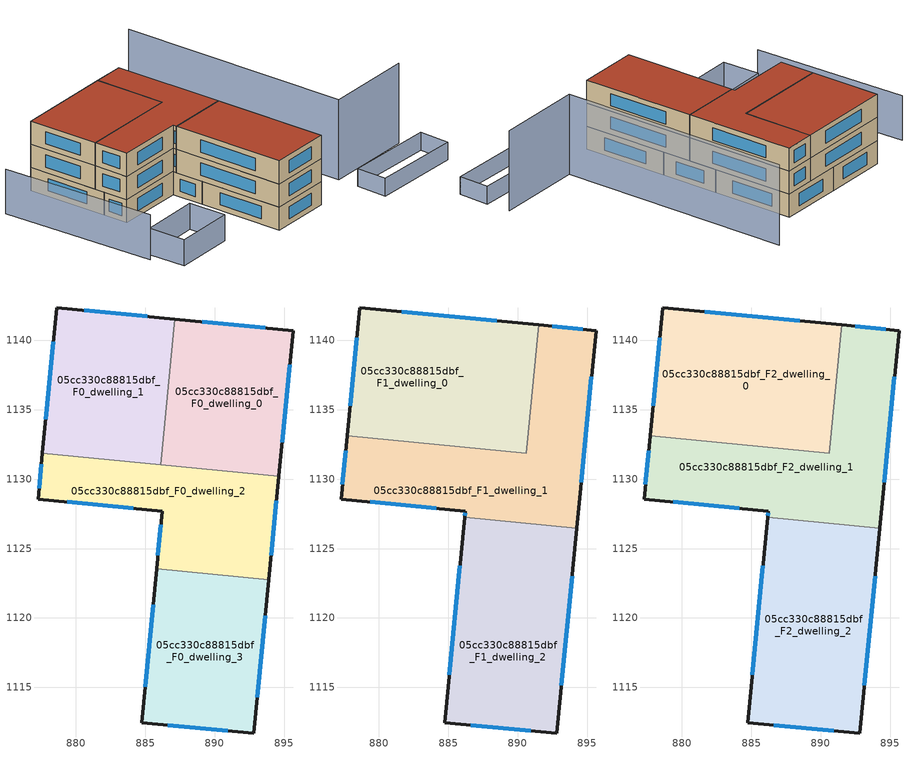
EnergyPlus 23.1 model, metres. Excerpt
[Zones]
05cc330c88815dbf_F0_dwelling_0
 floor ground (EU_floor_Construction): 895.64,1140.71 894.62,1130.2 886.11,1131.03 887.13,1141.54 z0
 wall outside (EU_wall_Construction): 894.62,1130.2 895.64,1140.71 887.13,1141.54 z0:3
 wall to 05cc330c88815dbf_F0_dwelling_1 (EU_wall_Construction): 887.13,1141.54 886.11,1131.03 z0:3
 wall to 05cc330c88815dbf_F0_dwelling_2 (EU_wall_Construction): 886.11,1131.03 894.62,1130.2 z0:3
 window (EU_Window_Construction): 893.65,1140.9 889.12,1141.34 / 894.86,1132.66 895.4,1138.25 z0.7:2.3
05cc330c88815dbf_F0_dwelling_1
 floor ground (EU_floor_Construction): 887.13,1141.54 886.11,1131.03 877.59,1131.86 878.62,1142.36 z0
 wall outside (EU_wall_Construction): 887.13,1141.54 878.62,1142.36 877.59,1131.86 z0:3
 wall to 05cc330c88815dbf_F0_dwelling_2 (EU_wall_Construction): 877.59,1131.86 886.11,1131.03 z0:3
 window (EU_Window_Construction): 885.14,1141.73 880.61,1142.17 / 878.38,1139.9 877.83,1134.32 z0.7:2.3
 ceiling adiabatic (EU_roof_Construction): 886.23,1132.3 887.13,1141.54 878.62,1142.36 877.72,1133.13 z3
05cc330c88815dbf_F0_dwelling_2
 floor ground (EU_floor_Construction): 894.62,1130.2 893.89,1122.76 885.82,1123.55 886.22,1127.7 877.27,1128.57 877.59,1131.86 z0
 wall outside (EU_wall_Construction): 877.59,1131.86 877.27,1128.57 886.22,1127.7 885.82,1123.55 / 893.89,1122.76 894.62,1130.2 z0:3
 wall to 05cc330c88815dbf_F0_dwelling_3 (EU_wall_Construction): 885.82,1123.55 893.89,1122.76 z0:3
 window (EU_Window_Construction): 879.37,1128.37 884.13,1127.9 / 877.52,1131.09 877.35,1129.34 / 894.06,1124.5 894.45,1128.46 / 886.13,1126.73 885.92,1124.52 z0.7:2.3
05cc330c88815dbf_F0_dwelling_3
 floor ground (EU_floor_Construction): 893.89,1122.76 892.81,1111.68 884.74,1112.47 885.82,1123.55 z0
 wall outside (EU_wall_Construction): 885.82,1123.55 884.74,1112.47 892.81,1111.68 893.89,1122.76 z0:3
 window (EU_Window_Construction): 893.07,1114.28 893.64,1120.17 / 886.63,1112.28 890.92,1111.87 / 885.57,1120.95 884.99,1115.06 z0.7:2.3
05cc330c88815dbf_F1_dwelling_0
 floor adiabatic (EU_floor_Construction): 887.13,1141.53 886.23,1132.3 877.72,1133.13 878.62,1142.36 z3
 floor to 05cc330c88815dbf_F0_dwelling_0 (EU_floor_Construction): 891.53,1141.11 890.63,1131.87 886.23,1132.3 887.13,1141.53 z3
 wall outside (EU_wall_Construction): 891.53,1141.11 878.62,1142.36 877.72,1133.13 z3:6
 wall to 05cc330c88815dbf_F1_dwelling_1 (EU_wall_Construction): 877.72,1133.13 890.63,1131.87 891.53,1141.11 z3:6
 window (EU_Window_Construction): 878.41,1140.2 877.93,1135.29 / 888.51,1141.4 881.64,1142.07 z3.7:5.3
05cc330c88815dbf_F1_dwelling_1
 floor to 05cc330c88815dbf_F0_dwelling_0 (EU_floor_Construction): 895.64,1140.71 894.62,1130.2 886.11,1131.03 886.23,1132.3 890.63,1131.87 891.53,1141.11 z3
 floor to 05cc330c88815dbf_F0_dwelling_2 (EU_floor_Construction): 894.62,1130.2 894.25,1126.45 886.18,1127.24 886.22,1127.7 877.27,1128.57 877.59,1131.86 z3
 floor to 05cc330c88815dbf_F0_dwelling_1 (EU_floor_Construction): 886.23,1132.3 886.11,1131.03 877.59,1131.86 877.72,1133.13 z3
 wall outside (EU_wall_Construction): 877.72,1133.13 877.27,1128.57 886.22,1127.7 886.18,1127.24 / 894.25,1126.45 895.64,1140.71 891.53,1141.11 z3:6
 wall to 05cc330c88815dbf_F1_dwelling_2 (EU_wall_Construction): 886.18,1127.24 894.25,1126.45 z3:6
 window (EU_Window_Construction): 877.61,1132.06 877.38,1129.64 / 894.68,1140.8 892.49,1141.01 / 894.58,1129.79 895.32,1137.37 / 886.21,1127.59 886.19,1127.35 / 879.37,1128.37 884.13,1127.9 z3.7:5.3
05cc330c88815dbf_F1_dwelling_2
 floor to 05cc330c88815dbf_F0_dwelling_3 (EU_floor_Construction): 893.89,1122.76 892.81,1111.68 884.74,1112.47 885.82,1123.55 z3
 floor to 05cc330c88815dbf_F0_dwelling_2 (EU_floor_Construction): 894.25,1126.45 893.89,1122.76 885.82,1123.55 886.18,1127.24 z3
 wall outside (EU_wall_Construction): 886.18,1127.24 884.74,1112.47 892.81,1111.68 894.25,1126.45 z3:6
 window (EU_Window_Construction): 893.15,1115.14 893.92,1122.99 / 886.63,1112.28 890.92,1111.87 / 885.84,1123.78 885.08,1115.93 z3.7:5.3
05cc330c88815dbf_F2_dwelling_0
 floor to 05cc330c88815dbf_F1_dwelling_0 (EU_floor_Construction): 891.53,1141.11 890.63,1131.87 877.72,1133.13 878.62,1142.36 z6
 wall outside (EU_wall_Construction): 891.53,1141.11 878.62,1142.36 877.72,1133.13 z6:9
 wall to 05cc330c88815dbf_F2_dwelling_1 (EU_wall_Construction): 877.72,1133.13 890.63,1131.87 891.53,1141.11 z6:9
 window (EU_Window_Construction): 878.41,1140.2 877.93,1135.29 / 888.51,1141.4 881.64,1142.07 z6.7:8.3
 roof outside (EU_roof_Construction): 890.63,1131.87 891.53,1141.11 878.62,1142.36 877.72,1133.13 z9
05cc330c88815dbf_F2_dwelling_1
 floor to 05cc330c88815dbf_F1_dwelling_1 (EU_floor_Construction): 895.64,1140.71 894.25,1126.45 886.18,1127.24 886.22,1127.7 877.27,1128.57 877.72,1133.13 890.63,1131.87 891.53,1141.11 z6
 wall outside (EU_wall_Construction): 877.72,1133.13 877.27,1128.57 886.22,1127.7 886.18,1127.24 / 894.25,1126.45 895.64,1140.71 891.53,1141.11 z6:9
 wall to 05cc330c88815dbf_F2_dwelling_2 (EU_wall_Construction): 886.18,1127.24 894.25,1126.45 z6:9
 window (EU_Window_Construction): 877.61,1132.06 877.38,1129.64 / 894.68,1140.8 892.49,1141.01 / 894.58,1129.79 895.32,1137.37 / 886.21,1127.59 886.19,1127.35 / 879.37,1128.37 884.13,1127.9 z6.7:8.3
 roof outside (EU_roof_Construction): 894.25,1126.45 895.64,1140.71 891.53,1141.11 890.63,1131.87 877.72,1133.13 877.27,1128.57 886.22,1127.7 886.18,1127.24 z9
05cc330c88815dbf_F2_dwelling_2
 floor to 05cc330c88815dbf_F1_dwelling_2 (EU_floor_Construction): 894.25,1126.45 892.81,1111.68 884.74,1112.47 886.18,1127.24 z6
 wall outside (EU_wall_Construction): 886.18,1127.24 884.74,1112.47 892.81,1111.68 894.25,1126.45 z6:9
 window (EU_Window_Construction): 893.15,1115.14 893.92,1122.99 / 886.63,1112.28 890.92,1111.87 / 885.84,1123.78 885.08,1115.93 z6.7:8.3
 roof outside (EU_roof_Construction): 892.81,1111.68 894.25,1126.45 886.18,1127.24 884.74,1112.47 z9
shading: 899.06,1110.48 910.73,1109.02 / 910.73,1109.02 910.23,1105.04 / 910.23,1105.04 898.56,1106.5 / 898.56,1106.5 899.06,1110.48 z0:2.3; 871.64,1122.11 879.56,1121.46 / 879.56,1121.46 879.16,1116.53 / 879.16,1116.53 871.23,1117.18 / 871.23,1117.18 871.64,1122.11 z0:3.4; 872.01,1141.75 870.6,1121.39 z0:5.8; 910.92,1112.12 899.35,1113.25 / 899.35,1113.25 902.29,1143.41 z0:10.4
[Building]
EU S2 Campaign: North Axis=0; Terrain=City; Solar Distribution=FullExterior
[Site:Location]
Cape.Town.Intl.AP: Latitude=-33.965; Longitude=18.602; Time Zone=2; Elevation=46
[SizingPeriod:WeatherFileDays]
AnnualSizingPeriod: Begin Month=1; Begin Day of Month=1; End Month=12; End Day of Month=31; Day of Week for Start Day=Monday; Use Weather File Daylight Saving Period=No; Use Weather File Rain and Snow Indicators=No
[MATERIAL]
EU_InternalMass_Material: Roughness=MediumRough; Thickness=0.1; Conductivity=1; Density=1800; Specific Heat=900; Thermal Absorptance=0.9; Solar Absorptance=0.7; Visible Absorptance=0.7
[MATERIAL:NOMASS] Roughness=MediumRough; Thermal Absorptance=0.9; Solar Absorptance=0.7; Visible Absorptance=0.7
Name | Thermal Resistance
EU_wall_NoMass | 0.449424
EU_roof_NoMass | 0.408934
EU_floor_NoMass | 0.608284
[WINDOWMATERIAL:SIMPLEGLAZINGSYSTEM]
EU_Window_SimpleGlazing: UFactor=4.8352; Solar Heat Gain Coefficient=0.85; Visible Transmittance=0.85
[CONSTRUCTION]
EU_wall_Construction: EU_wall_NoMass
EU_roof_Construction: EU_roof_NoMass
EU_floor_Construction: EU_floor_NoMass
EU_Window_Construction: EU_Window_SimpleGlazing
EU_InternalMass_Construction: EU_InternalMass_Material
[ZONE] Type=1; Multiplier=1; Ceiling Height=autocalculate; Floor Area=autocalculate; Part of Total Floor Area=Yes
Name | Volume
05cc330c88815dbf_F0_dwelling_0; 05cc330c88815dbf_F0_dwelling_1 | 270.876
05cc330c88815dbf_F1_dwelling_0; 05cc330c88815dbf_F2_dwelling_0 | 361.164
05cc330c88815dbf_F1_dwelling_1; 05cc330c88815dbf_F2_dwelling_1 | 361.168
05cc330c88815dbf_F0_dwelling_2 | 270.86
05cc330c88815dbf_F1_dwelling_2; 05cc330c88815dbf_F2_dwelling_2 | 361.157
05cc330c88815dbf_F0_dwelling_3 | 270.871
[INTERNALMASS] Construction=EU_InternalMass_Construction
Name | Zone or ZoneList | Surface Area
05cc330c88815dbf_F0_dwelling_0_EU_InternalMass | 05cc330c88815dbf_F0_dwelling_0 | 90.2895
05cc330c88815dbf_F0_dwelling_1_EU_InternalMass | 05cc330c88815dbf_F0_dwelling_1 | 90.2948
05cc330c88815dbf_F0_dwelling_2_EU_InternalMass | 05cc330c88815dbf_F0_dwelling_2 | 90.2867
05cc330c88815dbf_F0_dwelling_3_EU_InternalMass | 05cc330c88815dbf_F0_dwelling_3 | 90.2904
05cc330c88815dbf_F1_dwelling_0_EU_InternalMass | 05cc330c88815dbf_F1_dwelling_0 | 120.389
05cc330c88815dbf_F1_dwelling_1_EU_InternalMass | 05cc330c88815dbf_F1_dwelling_1 | 120.388
05cc330c88815dbf_F1_dwelling_2_EU_InternalMass | 05cc330c88815dbf_F1_dwelling_2 | 120.386
05cc330c88815dbf_F2_dwelling_0_EU_InternalMass | 05cc330c88815dbf_F2_dwelling_0 | 120.389
05cc330c88815dbf_F2_dwelling_1_EU_InternalMass | 05cc330c88815dbf_F2_dwelling_1 | 120.388
05cc330c88815dbf_F2_dwelling_2_EU_InternalMass | 05cc330c88815dbf_F2_dwelling_2 | 120.386
[OTHEREQUIPMENT] Fuel Type=Electricity; Design Level Calculation Method=Watts/Area; Power per Zone Floor Area=1; Fraction Latent=0; Fraction Radiant=0; Fraction Lost=0; Carbon Dioxide Generation Rate=0; EndUse Subcategory=EU_Step8_InternalGains
Name | Zone or ZoneList or Space or SpaceList | Schedule
EU_Step8_InternalGain_05cc330c88815dbf_F0_dwelling_0_f000 | 05cc330c88815dbf_F0_dwelling_0 | EU_Step8_GainSchedule_05cc330c88815dbf_F0_dwelling_0_f000
EU_Step8_InternalGain_05cc330c88815dbf_F0_dwelling_1_f000 | 05cc330c88815dbf_F0_dwelling_1 | EU_Step8_GainSchedule_05cc330c88815dbf_F0_dwelling_1_f000
EU_Step8_InternalGain_05cc330c88815dbf_F0_dwelling_2_f000 | 05cc330c88815dbf_F0_dwelling_2 | EU_Step8_GainSchedule_05cc330c88815dbf_F0_dwelling_2_f000
EU_Step8_InternalGain_05cc330c88815dbf_F0_dwelling_3_f000 | 05cc330c88815dbf_F0_dwelling_3 | EU_Step8_GainSchedule_05cc330c88815dbf_F0_dwelling_3_f000
EU_Step8_InternalGain_05cc330c88815dbf_F1_dwelling_0_f000 | 05cc330c88815dbf_F1_dwelling_0 | EU_Step8_GainSchedule_05cc330c88815dbf_F1_dwelling_0_f000
EU_Step8_InternalGain_05cc330c88815dbf_F1_dwelling_1_f000 | 05cc330c88815dbf_F1_dwelling_1 | EU_Step8_GainSchedule_05cc330c88815dbf_F1_dwelling_1_f000
EU_Step8_InternalGain_05cc330c88815dbf_F1_dwelling_2_f000 | 05cc330c88815dbf_F1_dwelling_2 | EU_Step8_GainSchedule_05cc330c88815dbf_F1_dwelling_2_f000
EU_Step8_InternalGain_05cc330c88815dbf_F2_dwelling_0_f000 | 05cc330c88815dbf_F2_dwelling_0 | EU_Step8_GainSchedule_05cc330c88815dbf_F2_dwelling_0_f000
EU_Step8_InternalGain_05cc330c88815dbf_F2_dwelling_1_f000 | 05cc330c88815dbf_F2_dwelling_1 | EU_Step8_GainSchedule_05cc330c88815dbf_F2_dwelling_1_f000
EU_Step8_InternalGain_05cc330c88815dbf_F2_dwelling_2_f000 | 05cc330c88815dbf_F2_dwelling_2 | EU_Step8_GainSchedule_05cc330c88815dbf_F2_dwelling_2_f000
[ZONEVENTILATION:DESIGNFLOWRATE] Schedule=EU_AlwaysOn; Design Flow Rate Calculation Method=AirChanges/Hour; Air Changes per Hour=0.703302; Ventilation Type=Natural; Fan Pressure Rise=0; Fan Total Efficiency=1; Constant Term Coefficient=1; Temperature Term Coefficient=0; Velocity Term Coefficient=0; Velocity Squared Term Coefficient=0; Minimum Indoor Temperature=-100; Maximum Indoor Temperature=100; Delta Temperature=-100; Minimum Outdoor Temperature=-100; Maximum Outdoor Temperature=100; Maximum Wind Speed=40
Name | Zone or ZoneList or Space or SpaceList
EU_ConstantAir_05cc330c88815dbf_F0_dwelling_0 | 05cc330c88815dbf_F0_dwelling_0
EU_ConstantAir_05cc330c88815dbf_F0_dwelling_1 | 05cc330c88815dbf_F0_dwelling_1
EU_ConstantAir_05cc330c88815dbf_F0_dwelling_2 | 05cc330c88815dbf_F0_dwelling_2
EU_ConstantAir_05cc330c88815dbf_F0_dwelling_3 | 05cc330c88815dbf_F0_dwelling_3
EU_ConstantAir_05cc330c88815dbf_F1_dwelling_0 | 05cc330c88815dbf_F1_dwelling_0
EU_ConstantAir_05cc330c88815dbf_F1_dwelling_1 | 05cc330c88815dbf_F1_dwelling_1
EU_ConstantAir_05cc330c88815dbf_F1_dwelling_2 | 05cc330c88815dbf_F1_dwelling_2
EU_ConstantAir_05cc330c88815dbf_F2_dwelling_0 | 05cc330c88815dbf_F2_dwelling_0
EU_ConstantAir_05cc330c88815dbf_F2_dwelling_1 | 05cc330c88815dbf_F2_dwelling_1
EU_ConstantAir_05cc330c88815dbf_F2_dwelling_2 | 05cc330c88815dbf_F2_dwelling_2
[HVACTEMPLATE:THERMOSTAT] Constant Heating Setpoint=20; Constant Cooling Setpoint=50
EU_HeatOnly_05cc330c88815dbf_F0_dwelling_0; EU_HeatOnly_05cc330c88815dbf_F0_dwelling_1; EU_HeatOnly_05cc330c88815dbf_F0_dwelling_2; EU_HeatOnly_05cc330c88815dbf_F0_dwelling_3; EU_HeatOnly_05cc330c88815dbf_F1_dwelling_0; EU_HeatOnly_05cc330c88815dbf_F1_dwelling_1; EU_HeatOnly_05cc330c88815dbf_F1_dwelling_2; EU_HeatOnly_05cc330c88815dbf_F2_dwelling_0; EU_HeatOnly_05cc330c88815dbf_F2_dwelling_1; EU_HeatOnly_05cc330c88815dbf_F2_dwelling_2
[HVACTEMPLATE:ZONE:IDEALLOADSAIRSYSTEM] System Availability Schedule=EU_AlwaysOn; Maximum Heating Supply Air Temperature=50; Minimum Cooling Supply Air Temperature=13; Maximum Heating Supply Air Humidity Ratio=0.0156; Minimum Cooling Supply Air Humidity Ratio=0.0077; Heating Limit=NoLimit; Cooling Limit=NoLimit; Heating Availability Schedule=EU_AlwaysOn; Cooling Availability Schedule=EU_CoolingOff; Dehumidification Control Type=ConstantSensibleHeatRatio; Cooling Sensible Heat Ratio=0.7; Dehumidification Setpoint=60; Humidification Control Type=None; Humidification Setpoint=30; Outdoor Air Method=None; Outdoor Air Flow Rate per Person=0.00944; Outdoor Air Flow Rate per Zone Floor Area=0; Outdoor Air Flow Rate per Zone=0; Demand Controlled Ventilation Type=None; Outdoor Air Economizer Type=NoEconomizer; Heat Recovery Type=None; Sensible Heat Recovery Effectiveness=0.7; Latent Heat Recovery Effectiveness=0.65
Name | Template Thermostat
05cc330c88815dbf_F0_dwelling_0 | EU_HeatOnly_05cc330c88815dbf_F0_dwelling_0
05cc330c88815dbf_F0_dwelling_1 | EU_HeatOnly_05cc330c88815dbf_F0_dwelling_1
05cc330c88815dbf_F0_dwelling_2 | EU_HeatOnly_05cc330c88815dbf_F0_dwelling_2
05cc330c88815dbf_F0_dwelling_3 | EU_HeatOnly_05cc330c88815dbf_F0_dwelling_3
05cc330c88815dbf_F1_dwelling_0 | EU_HeatOnly_05cc330c88815dbf_F1_dwelling_0
05cc330c88815dbf_F1_dwelling_1 | EU_HeatOnly_05cc330c88815dbf_F1_dwelling_1
05cc330c88815dbf_F1_dwelling_2 | EU_HeatOnly_05cc330c88815dbf_F1_dwelling_2
05cc330c88815dbf_F2_dwelling_0 | EU_HeatOnly_05cc330c88815dbf_F2_dwelling_0
05cc330c88815dbf_F2_dwelling_1 | EU_HeatOnly_05cc330c88815dbf_F2_dwelling_1
05cc330c88815dbf_F2_dwelling_2 | EU_HeatOnly_05cc330c88815dbf_F2_dwelling_2
[SIZING:ZONE] Zone Cooling Design Supply Air Temperature Input Method=SupplyAirTemperature; Zone Cooling Design Supply Air Temperature=13; Zone Heating Design Supply Air Temperature Input Method=SupplyAirTemperature; Zone Heating Design Supply Air Temperature=50; Zone Cooling Design Supply Air Humidity Ratio=0.008; Zone Heating Design Supply Air Humidity Ratio=0.008; Cooling Design Air Flow Method=DesignDay; Cooling Design Air Flow Rate=0; Cooling Minimum Air Flow per Zone Floor Area=0.000762; Cooling Minimum Air Flow=0; Cooling Minimum Air Flow Fraction=0.2; Heating Design Air Flow Method=DesignDay; Heating Design Air Flow Rate=0; Heating Maximum Air Flow per Zone Floor Area=0.002032; Heating Maximum Air Flow=0.141576; Heating Maximum Air Flow Fraction=0.3; Account for Dedicated Outdoor Air System=No; Dedicated Outdoor Air System Control Strategy=NeutralSupplyAir; Dedicated Outdoor Air Low Setpoint Temperature for Design=autosize; Dedicated Outdoor Air High Setpoint Temperature for Design=autosize; Zone Load Sizing Method=Sensible Load Only No Latent Load; Zone Latent Cooling Design Supply Air Humidity Ratio Input Method=HumidityRatioDifference; Zone Cooling Design Supply Air Humidity Ratio Difference=0.005; Zone Latent Heating Design Supply Air Humidity Ratio Input Method=HumidityRatioDifference; Zone Humidification Design Supply Air Humidity Ratio Difference=0.005
05cc330c88815dbf_F0_dwelling_0; 05cc330c88815dbf_F0_dwelling_1; 05cc330c88815dbf_F0_dwelling_2; 05cc330c88815dbf_F0_dwelling_3; 05cc330c88815dbf_F1_dwelling_0; 05cc330c88815dbf_F1_dwelling_1; 05cc330c88815dbf_F1_dwelling_2; 05cc330c88815dbf_F2_dwelling_0; 05cc330c88815dbf_F2_dwelling_1; 05cc330c88815dbf_F2_dwelling_2
[SCHEDULE:CONSTANT]
Name | Hourly Value
EU_AlwaysOn | 1
EU_CoolingOff | 0
[SCHEDULE:FILE] Column Number=1; Rows to Skip at Top=0; Number of Hours of Data=8760; Column Separator=Comma; Interpolate to Timestep=No; Minutes per Item=60; Adjust Schedule for Daylight Savings=Yes
Name | File
EU_Step8_GainSchedule_05cc330c88815dbf_F0_dwelling_0_f000 | ../../schedules/05cc330c88815dbf/05cc330c88815dbf_F0_dwelling_0_f000_gain.csv
EU_Step8_GainSchedule_05cc330c88815dbf_F0_dwelling_1_f000 | ../../schedules/05cc330c88815dbf/05cc330c88815dbf_F0_dwelling_1_f000_gain.csv
EU_Step8_GainSchedule_05cc330c88815dbf_F0_dwelling_2_f000 | ../../schedules/05cc330c88815dbf/05cc330c88815dbf_F0_dwelling_2_f000_gain.csv
EU_Step8_GainSchedule_05cc330c88815dbf_F0_dwelling_3_f000 | ../../schedules/05cc330c88815dbf/05cc330c88815dbf_F0_dwelling_3_f000_gain.csv
EU_Step8_GainSchedule_05cc330c88815dbf_F1_dwelling_0_f000 | ../../schedules/05cc330c88815dbf/05cc330c88815dbf_F1_dwelling_0_f000_gain.csv
EU_Step8_GainSchedule_05cc330c88815dbf_F1_dwelling_1_f000 | ../../schedules/05cc330c88815dbf/05cc330c88815dbf_F1_dwelling_1_f000_gain.csv
EU_Step8_GainSchedule_05cc330c88815dbf_F1_dwelling_2_f000 | ../../schedules/05cc330c88815dbf/05cc330c88815dbf_F1_dwelling_2_f000_gain.csv
EU_Step8_GainSchedule_05cc330c88815dbf_F2_dwelling_0_f000 | ../../schedules/05cc330c88815dbf/05cc330c88815dbf_F2_dwelling_0_f000_gain.csv
EU_Step8_GainSchedule_05cc330c88815dbf_F2_dwelling_1_f000 | ../../schedules/05cc330c88815dbf/05cc330c88815dbf_F2_dwelling_1_f000_gain.csv
EU_Step8_GainSchedule_05cc330c88815dbf_F2_dwelling_2_f000 | ../../schedules/05cc330c88815dbf/05cc330c88815dbf_F2_dwelling_2_f000_gain.csv
